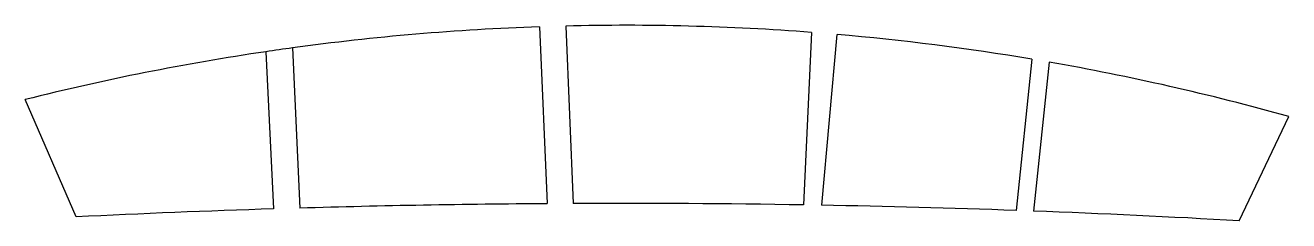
# Model space of a CAD drawing. Header units: millimetres. Extents: x 57.8 to 72.1, y 24.6 to 26.8.
import ezdxf

# ---------------------------------------------------------------- set-up
doc = ezdxf.new("R2010")
doc.units = ezdxf.units.MM
doc.layers.add('grabado linea medio', color=3, linetype='Continuous', true_color=0x00ff00)

msp = doc.modelspace()

# ---------------------------------------------------------------- linework, layer by layer
at = {"layer": 'grabado linea medio'}
for p, q in [((63.609, 26.804), (63.696, 24.8)), ((63.908, 26.813), (63.992, 24.801)), ((66.693, 26.741), (66.604, 24.785)), ((66.983, 26.718), (66.807, 24.782)), ((60.508, 26.522), (60.593, 24.74)), ((60.811, 26.565), (60.893, 24.749)), ((69.193, 26.437), (69.013, 24.722)), ((69.39, 26.404), (69.212, 24.715)), ((58.356, 24.65), (57.78, 25.979)), ((71.543, 24.606), (72.105, 25.787))]:
    msp.add_line(p, q, dxfattribs=at)
for centre, radius, start, end in [((64.581, -1.07), 27.891, 91.9978, 97.7687), ((64.581, -1.07), 27.891, 85.6573, 91.3828), ((64.581, -1.07), 27.891, 80.4808, 85.0583), ((64.581, -1.07), 27.891, 98.3958, 104.113), ((64.581, -1.07), 27.891, 97.7687, 98.3958), ((64.581, -1.07), 27.891, 74.3498, 80.0714), ((64.535, -100.342), 125.144, 90.38428, 91.66758), ((64.535, -100.342), 125.144, 89.05274, 90.24878), ((64.535, -100.342), 125.144, 91.80495, 92.83034), ((64.535, -100.342), 125.144, 87.94942, 88.95953), ((64.535, -100.342), 125.144, 86.78967, 87.85814)]:
    msp.add_arc(centre, radius, start, end, dxfattribs=at)

doc.saveas('drawing.dxf')
